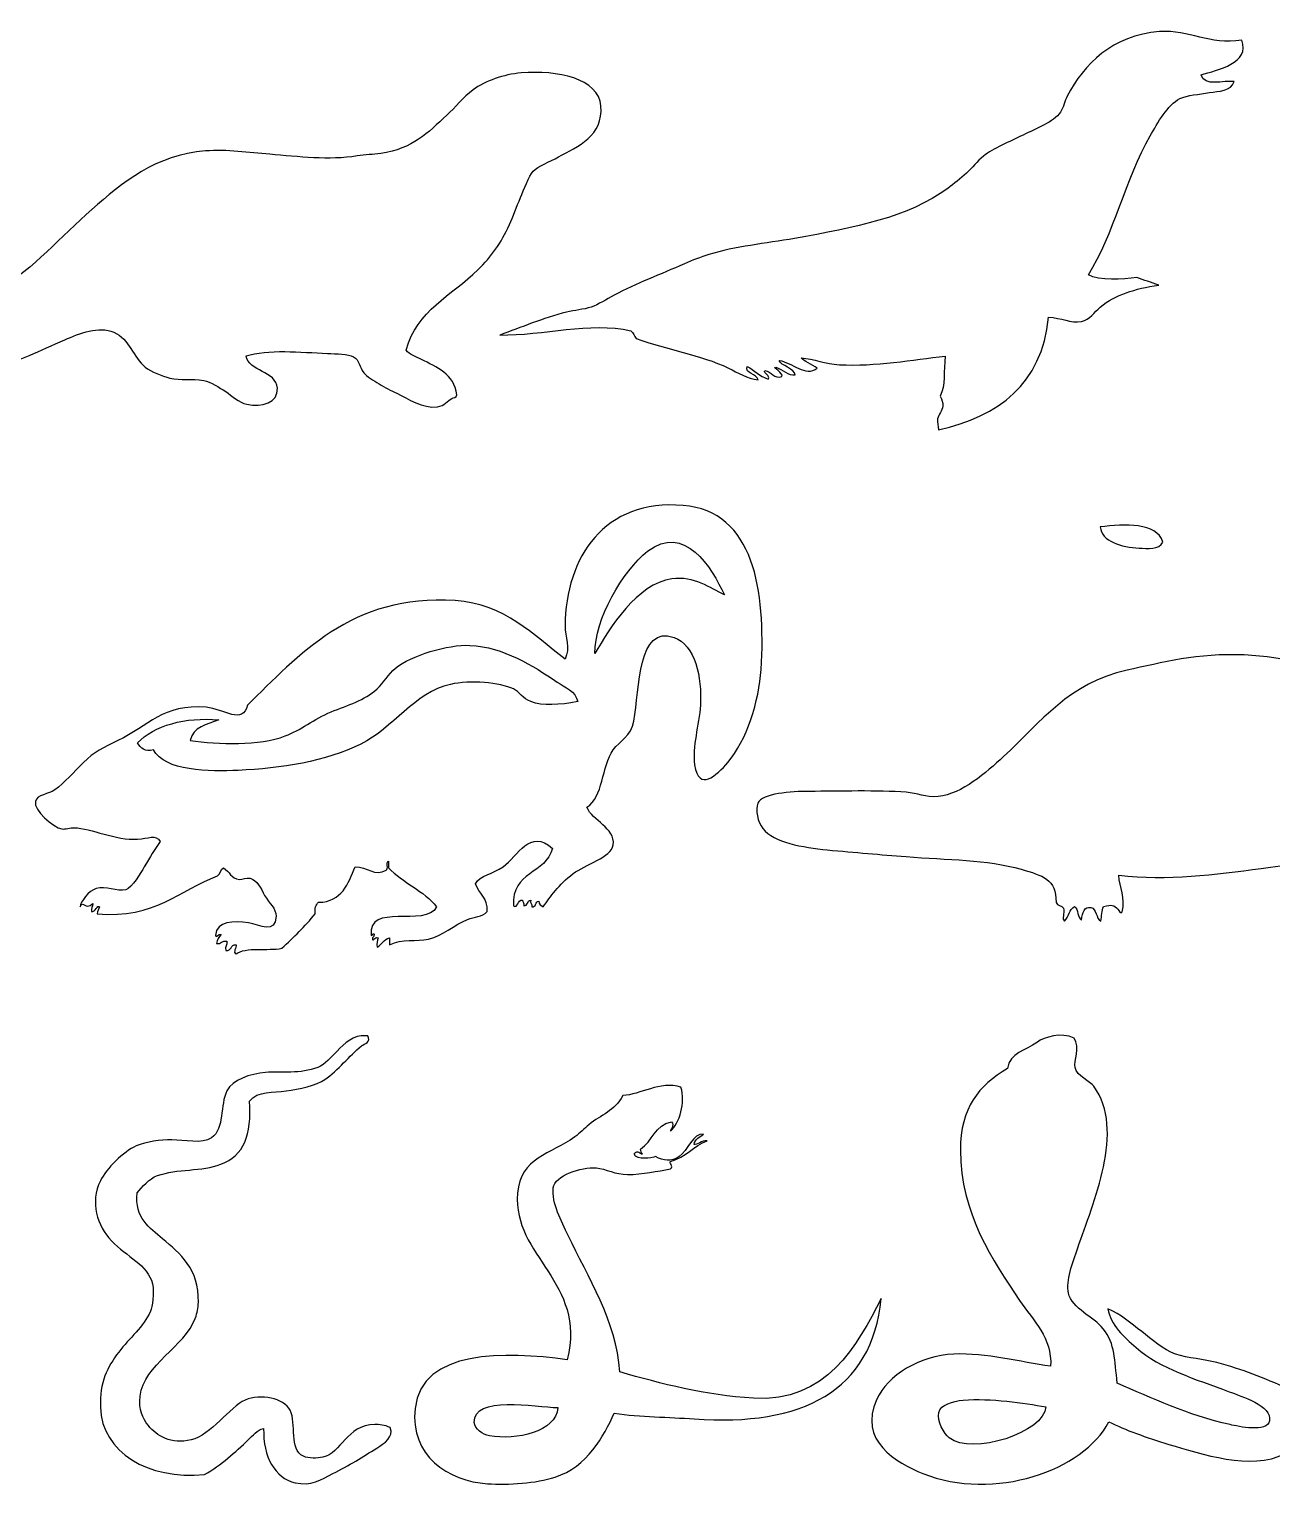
# Model space of a CAD drawing. Header units: centimetres. Extents: x -66 to 65, y -66 to 66.
# Drawn here: x 2.14 to 16.05, y -48.12 to -31.63 of the extents above; entities that cross this region are included whole.
import ezdxf

# ---------------------------------------------------------------- set-up
doc = ezdxf.new("R2010")
doc.units = ezdxf.units.CM
doc.header["$MEASUREMENT"] = 0
doc.layers.add('Layer 1', color=7, linetype='Continuous')

msp = doc.modelspace()

# ---------------------------------------------------------------- linework, layer by layer
at = {"layer": 'Layer 1'}
for points, knots in [([(10.56401, -35.51929), (10.47961, -35.55152), (10.44712, -35.46251), (10.37425, -35.45291), (10.37425, -35.45291), (10.352, -35.47871), (10.44426, -35.51104), (10.41224, -35.54776), (10.41224, -35.54776), (10.31445, -35.51903), (10.25889, -35.44806), (10.17501, -35.40541), (10.17501, -35.40541), (10.14903, -35.49296), (10.28399, -35.48066), (10.29836, -35.55723), (10.29836, -35.55723), (10.17639, -35.54061), (10.07603, -35.47666), (9.96625, -35.42441), (9.96625, -35.42441), (9.64983, -35.27378), (9.27693, -35.22044), (8.93207, -35.09233), (8.93207, -35.09233), (8.90754, -35.06942), (8.90551, -35.02396), (8.87516, -35.00692), (8.87516, -35.00692), (8.40931, -34.89937), (7.89967, -35.0628), (7.40453, -35.05433), (7.40453, -35.05433), (7.64845, -34.9685), (7.88425, -34.86613), (8.15407, -34.79816), (8.15407, -34.79816), (8.24392, -34.77554), (8.33817, -34.77051), (8.42924, -34.74122), (8.42924, -34.74122), (8.51293, -34.71429), (8.59958, -34.65295), (8.68541, -34.6084), (8.68541, -34.6084), (8.93518, -34.47881), (9.20733, -34.37379), (9.47292, -34.25735), (9.47292, -34.25735), (9.56656, -34.21626), (9.65345, -34.1829), (9.74803, -34.15297), (9.74803, -34.15297), (10.03576, -34.06198), (10.38528, -34.03012), (10.70632, -33.97271), (10.70632, -33.97271), (11.38641, -33.851), (11.97542, -33.7394), (12.42362, -33.4129), (12.42362, -33.4129), (12.4945, -33.36128), (12.56724, -33.30003), (12.63238, -33.24211), (12.63238, -33.24211), (12.69689, -33.18475), (12.75255, -33.10781), (12.82214, -33.05235), (12.82214, -33.05235), (12.93506, -32.96239), (13.11429, -32.89122), (13.26807, -32.81515), (13.26807, -32.81515), (13.41132, -32.74429), (13.60965, -32.66989), (13.6855, -32.55898), (13.6855, -32.55898), (13.72273, -32.50456), (13.73424, -32.43), (13.76141, -32.37872), (13.76141, -32.37872), (13.94956, -32.02397), (14.26608, -31.69612), (14.79561, -31.65762), (14.79561, -31.65762), (15.13428, -31.63296), (15.35086, -31.81076), (15.71594, -31.7525), (15.71594, -31.7525), (15.8177, -32.01161), (15.4445, -32.08487), (15.26049, -32.14152), (15.26049, -32.14152), (15.29325, -32.27934), (15.5178, -32.20015), (15.63054, -32.2174), (15.63054, -32.2174), (15.60133, -32.32538), (15.45494, -32.32376), (15.3554, -32.34072), (15.3554, -32.34072), (15.2375, -32.36085), (15.10529, -32.36593), (15.02332, -32.40713), (15.02332, -32.40713), (14.88388, -32.47719), (14.77546, -32.67801), (14.69121, -32.82462), (14.69121, -32.82462), (14.41795, -33.3001), (14.28193, -33.93658), (13.99858, -34.38063), (13.99858, -34.38063), (14.11992, -34.44514), (14.38249, -34.43963), (14.53936, -34.4091), (14.53936, -34.4091), (14.61797, -34.44122), (14.70615, -34.46371), (14.78606, -34.49451), (14.78606, -34.49451), (14.51478, -34.5387), (14.30822, -34.59735), (14.1314, -34.74115), (14.1314, -34.74115), (14.06253, -34.79716), (14.01588, -34.88588), (13.92267, -34.90247), (13.92267, -34.90247), (13.79768, -34.92475), (13.69529, -34.86048), (13.55265, -34.85506), (13.55265, -34.85506), (13.47597, -35.61015), (12.99536, -35.96131), (12.31922, -36.11691), (12.31922, -36.11691), (12.31946, -36.06211), (12.30229, -36.04026), (12.30972, -35.99359), (12.30972, -35.99359), (12.31829, -35.93985), (12.36407, -35.90625), (12.36668, -35.85127), (12.36668, -35.85127), (12.36859, -35.8105), (12.36268, -35.77981), (12.33821, -35.73742), (12.33821, -35.73742), (12.40301, -35.62037), (12.37263, -35.45768), (12.3951, -35.29149), (12.3951, -35.29149), (12.03386, -35.32967), (11.61095, -35.40862), (11.20913, -35.38634), (11.20913, -35.38634), (11.05654, -35.37793), (10.92354, -35.32242), (10.78217, -35.31046), (10.78217, -35.31046), (10.80844, -35.34441), (10.90457, -35.39039), (10.96243, -35.42434), (10.96243, -35.42434), (10.83109, -35.52935), (10.68308, -35.36155), (10.53545, -35.33893), (10.53545, -35.33893), (10.5486, -35.39616), (10.71235, -35.43302), (10.71571, -35.50025), (10.71571, -35.50025), (10.63509, -35.51105), (10.57241, -35.43953), (10.49751, -35.41482), (10.49751, -35.41482), (10.44833, -35.40928), (10.59097, -35.48627), (10.56401, -35.51929)], [0, 0, 0, 0, 0.02173913, 0.02173913, 0.02173913, 0.02173913, 0.04347826, 0.04347826, 0.04347826, 0.04347826, 0.06521739, 0.06521739, 0.06521739, 0.06521739, 0.08695652, 0.08695652, 0.08695652, 0.08695652, 0.10869565, 0.10869565, 0.10869565, 0.10869565, 0.13043478, 0.13043478, 0.13043478, 0.13043478, 0.15217391, 0.15217391, 0.15217391, 0.15217391, 0.17391304, 0.17391304, 0.17391304, 0.17391304, 0.19565217, 0.19565217, 0.19565217, 0.19565217, 0.2173913, 0.2173913, 0.2173913, 0.2173913, 0.23913043, 0.23913043, 0.23913043, 0.23913043, 0.26086957, 0.26086957, 0.26086957, 0.26086957, 0.2826087, 0.2826087, 0.2826087, 0.2826087, 0.30434783, 0.30434783, 0.30434783, 0.30434783, 0.32608696, 0.32608696, 0.32608696, 0.32608696, 0.34782609, 0.34782609, 0.34782609, 0.34782609, 0.36956522, 0.36956522, 0.36956522, 0.36956522, 0.39130435, 0.39130435, 0.39130435, 0.39130435, 0.41304348, 0.41304348, 0.41304348, 0.41304348, 0.43478261, 0.43478261, 0.43478261, 0.43478261, 0.45652174, 0.45652174, 0.45652174, 0.45652174, 0.47826087, 0.47826087, 0.47826087, 0.47826087, 0.5, 0.5, 0.5, 0.5, 0.52173913, 0.52173913, 0.52173913, 0.52173913, 0.54347826, 0.54347826, 0.54347826, 0.54347826, 0.56521739, 0.56521739, 0.56521739, 0.56521739, 0.58695652, 0.58695652, 0.58695652, 0.58695652, 0.60869565, 0.60869565, 0.60869565, 0.60869565, 0.63043478, 0.63043478, 0.63043478, 0.63043478, 0.65217391, 0.65217391, 0.65217391, 0.65217391, 0.67391304, 0.67391304, 0.67391304, 0.67391304, 0.69565217, 0.69565217, 0.69565217, 0.69565217, 0.7173913, 0.7173913, 0.7173913, 0.7173913, 0.73913043, 0.73913043, 0.73913043, 0.73913043, 0.76086957, 0.76086957, 0.76086957, 0.76086957, 0.7826087, 0.7826087, 0.7826087, 0.7826087, 0.80434783, 0.80434783, 0.80434783, 0.80434783, 0.82608696, 0.82608696, 0.82608696, 0.82608696, 0.84782609, 0.84782609, 0.84782609, 0.84782609, 0.86956522, 0.86956522, 0.86956522, 0.86956522, 0.89130435, 0.89130435, 0.89130435, 0.89130435, 0.91304348, 0.91304348, 0.91304348, 0.91304348, 0.93478261, 0.93478261, 0.93478261, 0.93478261, 0.95652174, 0.95652174, 0.95652174, 0.95652174, 1, 1, 1, 1]), ([(6.35666, -35.22264), (6.39354, -35.27804), (6.46916, -35.29659), (6.52742, -35.32702), (6.52742, -35.32702), (6.69453, -35.4142), (6.8963, -35.48717), (6.92594, -35.72548), (6.92594, -35.72548), (6.92168, -35.75787), (6.88541, -35.7544), (6.86903, -35.76345), (6.86903, -35.76345), (6.81921, -35.79102), (6.78553, -35.84775), (6.70769, -35.85833), (6.70769, -35.85833), (6.5433, -35.88071), (6.37487, -35.76816), (6.25229, -35.70656), (6.25229, -35.70656), (6.18916, -35.67478), (6.11727, -35.64335), (6.05306, -35.60218), (6.05306, -35.60218), (5.99139, -35.56262), (5.91349, -35.51868), (5.88227, -35.47883), (5.88227, -35.47883), (5.82909, -35.41094), (5.83446, -35.33458), (5.76842, -35.29857), (5.76842, -35.29857), (5.70553, -35.26425), (5.58035, -35.26544), (5.47428, -35.26058), (5.47428, -35.26058), (5.17448, -35.24695), (4.80359, -35.21015), (4.56343, -35.28905), (4.56343, -35.28905), (4.58984, -35.46608), (4.90321, -35.45352), (4.91453, -35.6496), (4.91453, -35.6496), (4.92413, -35.81647), (4.74054, -35.86317), (4.57295, -35.82986), (4.57295, -35.82986), (4.48148, -35.81168), (4.40827, -35.73413), (4.33575, -35.68757), (4.33575, -35.68757), (4.265, -35.64211), (4.17017, -35.57904), (4.08905, -35.56417), (4.08905, -35.56417), (3.95501, -35.53962), (3.83452, -35.56563), (3.70953, -35.53575), (3.70953, -35.53575), (3.62251, -35.51495), (3.4999, -35.46376), (3.43442, -35.41237), (3.43442, -35.41237), (3.29726, -35.30487), (3.26218, -35.09974), (3.08332, -35.02338), (3.08332, -35.02338), (2.91298, -34.95067), (2.70113, -35.03391), (2.53304, -35.10879), (2.53304, -35.10879), (2.39596, -35.16986), (2.25687, -35.23074), (2.14405, -35.27955), (2.14405, -35.27955), (1.85131, -35.40631), (1.56398, -35.47024), (1.28061, -35.53577), (1.28061, -35.53577), (0.77803, -35.652), (0.19069, -35.76662), (-0.4082, -35.81091), (-0.4082, -35.81091), (-0.49866, -35.8176), (-0.60082, -35.83316), (-0.67387, -35.82038), (-0.67387, -35.82038), (-0.75928, -35.8054), (-0.7937, -35.74423), (-0.8826, -35.716), (-0.8826, -35.716), (-0.65196, -35.60614), (-0.40648, -35.53891), (-0.171, -35.45983), (-0.171, -35.45983), (0.0726, -35.37802), (0.3134, -35.30097), (0.5501, -35.21316), (0.5501, -35.21316), (1.01037, -35.04229), (1.40896, -34.7776), (1.80248, -34.5395), (1.80248, -34.5395), (2.18105, -34.31045), (2.49045, -33.95414), (2.83666, -33.64764), (2.83666, -33.64764), (3.17355, -33.3494), (3.55821, -33.03301), (4.10806, -32.99295), (4.10806, -32.99295), (4.35325, -32.97512), (4.59526, -33.01226), (4.82916, -33.03094), (4.82916, -33.03094), (5.15335, -33.05679), (5.49207, -33.09984), (5.8064, -33.04991), (5.8064, -33.04991), (5.89739, -33.03544), (5.98687, -33.03403), (6.07207, -33.02144), (6.07207, -33.02144), (6.43344, -32.9681), (6.5969, -32.79207), (6.81214, -32.59448), (6.81214, -32.59448), (6.90903, -32.50555), (6.99491, -32.39051), (7.10628, -32.30984), (7.10628, -32.30984), (7.24643, -32.20829), (7.44518, -32.13656), (7.64706, -32.12005), (7.64706, -32.12005), (8.05116, -32.08706), (8.51301, -32.18003), (8.53894, -32.4901), (8.53894, -32.4901), (8.56675, -32.82297), (8.27848, -32.94521), (8.06452, -33.05938), (8.06452, -33.05938), (7.96088, -33.11468), (7.83068, -33.1654), (7.77988, -33.2207), (7.77988, -33.2207), (7.73278, -33.27192), (7.67188, -33.43298), (7.63759, -33.51484), (7.63759, -33.51484), (7.59375, -33.61932), (7.55388, -33.72981), (7.51424, -33.81845), (7.51424, -33.81845), (7.42142, -34.02583), (7.31051, -34.17707), (7.16316, -34.32132), (7.16316, -34.32132), (6.85952, -34.61844), (6.47844, -34.77624), (6.35666, -35.22264)], [0, 0, 0, 0, 0.02380952, 0.02380952, 0.02380952, 0.02380952, 0.04761905, 0.04761905, 0.04761905, 0.04761905, 0.07142857, 0.07142857, 0.07142857, 0.07142857, 0.0952381, 0.0952381, 0.0952381, 0.0952381, 0.11904762, 0.11904762, 0.11904762, 0.11904762, 0.14285714, 0.14285714, 0.14285714, 0.14285714, 0.16666667, 0.16666667, 0.16666667, 0.16666667, 0.19047619, 0.19047619, 0.19047619, 0.19047619, 0.21428571, 0.21428571, 0.21428571, 0.21428571, 0.23809524, 0.23809524, 0.23809524, 0.23809524, 0.26190476, 0.26190476, 0.26190476, 0.26190476, 0.28571429, 0.28571429, 0.28571429, 0.28571429, 0.30952381, 0.30952381, 0.30952381, 0.30952381, 0.33333333, 0.33333333, 0.33333333, 0.33333333, 0.35714286, 0.35714286, 0.35714286, 0.35714286, 0.38095238, 0.38095238, 0.38095238, 0.38095238, 0.4047619, 0.4047619, 0.4047619, 0.4047619, 0.42857143, 0.42857143, 0.42857143, 0.42857143, 0.45238095, 0.45238095, 0.45238095, 0.45238095, 0.47619048, 0.47619048, 0.47619048, 0.47619048, 0.5, 0.5, 0.5, 0.5, 0.52380952, 0.52380952, 0.52380952, 0.52380952, 0.54761905, 0.54761905, 0.54761905, 0.54761905, 0.57142857, 0.57142857, 0.57142857, 0.57142857, 0.5952381, 0.5952381, 0.5952381, 0.5952381, 0.61904762, 0.61904762, 0.61904762, 0.61904762, 0.64285714, 0.64285714, 0.64285714, 0.64285714, 0.66666667, 0.66666667, 0.66666667, 0.66666667, 0.69047619, 0.69047619, 0.69047619, 0.69047619, 0.71428571, 0.71428571, 0.71428571, 0.71428571, 0.73809524, 0.73809524, 0.73809524, 0.73809524, 0.76190476, 0.76190476, 0.76190476, 0.76190476, 0.78571429, 0.78571429, 0.78571429, 0.78571429, 0.80952381, 0.80952381, 0.80952381, 0.80952381, 0.83333333, 0.83333333, 0.83333333, 0.83333333, 0.85714286, 0.85714286, 0.85714286, 0.85714286, 0.88095238, 0.88095238, 0.88095238, 0.88095238, 0.9047619, 0.9047619, 0.9047619, 0.9047619, 0.92857143, 0.92857143, 0.92857143, 0.92857143, 0.95238095, 0.95238095, 0.95238095, 0.95238095, 1, 1, 1, 1]), ([(5.96661, -41.77843), (5.91724, -41.40124), (6.57351, -41.6976), (6.69863, -41.45736), (6.69863, -41.45736), (6.55549, -41.27514), (6.3184, -41.18693), (6.15922, -41.02069), (6.15922, -41.02069), (6.15922, -40.995), (6.15922, -40.96933), (6.15922, -40.94364), (6.15922, -40.94364), (6.12747, -40.95465), (6.16303, -41.03302), (6.13353, -41.04638), (6.13353, -41.04638), (6.00833, -41.12163), (5.91789, -41.00508), (5.78679, -41.00783), (5.78679, -41.00783), (5.7058, -41.19656), (5.64032, -41.40074), (5.37581, -41.40598), (5.37581, -41.40598), (5.3466, -41.43239), (5.33147, -41.47292), (5.33731, -41.53441), (5.33731, -41.53441), (5.22491, -41.67461), (5.09662, -41.79886), (4.96486, -41.9197), (4.96486, -41.9197), (4.80547, -41.95296), (4.56092, -41.90107), (4.45114, -41.98391), (4.45114, -41.98391), (4.41315, -41.96142), (4.45855, -41.91549), (4.45114, -41.88117), (4.45114, -41.88117), (4.38555, -41.87548), (4.40656, -41.95647), (4.33557, -41.94538), (4.33557, -41.94538), (4.32647, -41.89775), (4.3575, -41.89027), (4.3484, -41.84262), (4.3484, -41.84262), (4.28945, -41.83079), (4.28636, -41.87477), (4.23283, -41.86831), (4.23283, -41.86831), (4.23614, -41.82031), (4.2626, -41.79534), (4.28419, -41.76557), (4.28419, -41.76557), (4.25421, -41.75459), (4.22884, -41.81047), (4.21995, -41.77843), (4.21995, -41.77843), (4.23773, -41.61058), (4.42339, -41.61349), (4.5924, -41.63714), (4.5924, -41.63714), (4.71366, -41.6541), (4.89746, -41.76922), (4.90061, -41.56009), (4.90061, -41.56009), (4.90185, -41.47706), (4.81973, -41.41446), (4.77218, -41.3289), (4.77218, -41.3289), (4.72731, -41.24823), (4.69058, -41.15734), (4.6052, -41.13628), (4.6052, -41.13628), (4.56636, -41.1267), (4.52416, -41.15284), (4.4896, -41.14911), (4.4896, -41.14911), (4.39496, -41.13898), (4.38038, -41.06145), (4.30982, -41.02068), (4.30982, -41.02068), (4.27712, -41.03933), (4.27532, -41.08894), (4.24558, -41.11056), (4.24558, -41.11056), (3.81486, -41.27058), (3.54459, -41.59112), (2.89708, -41.5344), (2.89708, -41.5344), (2.90131, -41.50437), (2.91253, -41.48132), (2.92277, -41.45735), (2.92277, -41.45735), (2.89684, -41.42811), (2.88012, -41.51667), (2.83289, -41.50871), (2.83289, -41.50871), (2.82257, -41.46415), (2.85205, -41.45934), (2.84572, -41.4188), (2.84572, -41.4188), (2.75817, -41.50045), (2.74396, -41.37337), (2.70443, -41.45735), (2.70443, -41.45735), (2.70708, -41.39978), (2.8033, -41.2754), (2.88427, -41.25182), (2.88427, -41.25182), (2.99061, -41.22086), (3.11993, -41.29074), (3.21815, -41.26468), (3.21815, -41.26468), (3.2867, -41.24648), (3.3832, -41.07312), (3.42368, -41.0078), (3.42368, -41.0078), (3.49258, -40.89649), (3.53316, -40.81407), (3.60346, -40.72528), (3.60346, -40.72528), (3.5507, -40.63985), (3.46963, -40.69247), (3.3466, -40.69959), (3.3466, -40.69959), (3.10673, -40.71343), (2.82712, -40.5769), (2.64027, -40.57116), (2.64027, -40.57116), (2.59505, -40.56978), (2.5392, -40.59045), (2.49898, -40.58399), (2.49898, -40.58399), (2.40302, -40.56854), (2.18357, -40.37563), (2.2036, -40.27575), (2.2036, -40.27575), (2.21929, -40.19757), (2.3546, -40.1968), (2.42193, -40.14732), (2.42193, -40.14732), (2.53086, -40.06728), (2.63307, -39.94682), (2.743, -39.83913), (2.743, -39.83913), (2.86243, -39.72208), (2.96361, -39.67231), (3.12829, -39.5951), (3.12829, -39.5951), (3.46632, -39.43659), (3.63584, -39.17783), (4.1172, -39.22262), (4.1172, -39.22262), (4.31725, -39.24127), (4.5299, -39.42243), (4.57956, -39.19693), (4.57956, -39.19693), (5.14201, -38.6548), (5.74621, -37.94532), (6.90411, -38.02827), (6.90411, -38.02827), (7.47177, -38.06888), (7.77538, -38.40887), (8.13702, -38.68322), (8.13702, -38.68322), (8.19822, -38.55619), (8.13588, -38.43356), (8.13702, -38.31079), (8.13702, -38.31079), (8.14419, -37.54175), (8.57657, -36.88974), (9.45983, -36.96229), (9.45983, -36.96229), (10.25533, -37.02767), (10.38624, -37.91728), (10.33317, -38.79882), (10.33317, -38.79882), (10.31214, -39.14826), (10.16775, -39.6008), (9.96072, -39.83911), (9.96072, -39.83911), (9.83195, -39.98733), (9.63661, -40.17346), (9.58827, -39.8648), (9.58827, -39.8648), (9.55721, -39.66615), (9.63944, -39.42218), (9.65251, -39.19694), (9.65251, -39.19694), (9.6705, -38.88682), (9.59528, -38.524), (9.35713, -38.4392), (9.35713, -38.4392), (8.95134, -38.29476), (8.97134, -39.00909), (8.90763, -39.37678), (8.90763, -39.37678), (8.87847, -39.54492), (8.74576, -39.59972), (8.67646, -39.69785), (8.67646, -39.69785), (8.54433, -39.88507), (8.56679, -40.23001), (8.38108, -40.33999), (8.38108, -40.33999), (8.43947, -40.49527), (8.70083, -40.56944), (8.67646, -40.7638), (8.67646, -40.7638), (8.65921, -40.90141), (8.35854, -40.98544), (8.22699, -41.08487), (8.22699, -41.08487), (8.06088, -41.21044), (7.97407, -41.34072), (7.89306, -41.45735), (7.89306, -41.45735), (7.87105, -41.44081), (7.84258, -41.43079), (7.8417, -41.39311), (7.8417, -41.39311), (7.79942, -41.39793), (7.8158, -41.46137), (7.76465, -41.45735), (7.76465, -41.45735), (7.77396, -41.41806), (7.74248, -41.41957), (7.75179, -41.38028), (7.75179, -41.38028), (7.70951, -41.38512), (7.72589, -41.44857), (7.67474, -41.44449), (7.67474, -41.44449), (7.68538, -41.40822), (7.65664, -41.41121), (7.66193, -41.38028), (7.66193, -41.38028), (7.60171, -41.37311), (7.60994, -41.48273), (7.55917, -41.44449), (7.55917, -41.44449), (7.53335, -41.0591), (7.92403, -41.09013), (7.99581, -40.80235), (7.99581, -40.80235), (7.74893, -40.57259), (7.60507, -40.89046), (7.4436, -41.00783), (7.4436, -41.00783), (7.32975, -41.09059), (7.18092, -41.09718), (7.13536, -41.20047), (7.13536, -41.20047), (7.17047, -41.31093), (7.27493, -41.352), (7.26379, -41.50871), (7.26379, -41.50871), (7.2032, -41.57208), (7.12398, -41.56851), (7.04546, -41.59856), (7.04546, -41.59856), (6.89441, -41.65648), (6.76363, -41.78102), (6.60882, -41.81689), (6.60882, -41.81689), (6.46785, -41.84959), (6.31302, -41.80774), (6.17215, -41.88113), (6.17215, -41.88113), (6.17215, -41.85544), (6.17215, -41.82977), (6.17215, -41.80408), (6.17215, -41.80408), (6.10307, -41.81633), (6.08849, -41.88308), (6.03086, -41.90682), (6.03086, -41.90682), (6.02525, -41.86266), (6.03594, -41.83483), (6.04372, -41.80408), (6.04372, -41.80408), (6.00181, -41.78201), (5.98189, -41.86557), (5.97948, -41.80408), (5.97948, -41.80408), (6.01354, -41.77391), (6.00042, -41.72991), (5.96661, -41.77843)], [0, 0, 0, 0, 0.01351351, 0.01351351, 0.01351351, 0.01351351, 0.02702703, 0.02702703, 0.02702703, 0.02702703, 0.04054054, 0.04054054, 0.04054054, 0.04054054, 0.05405405, 0.05405405, 0.05405405, 0.05405405, 0.06756757, 0.06756757, 0.06756757, 0.06756757, 0.08108108, 0.08108108, 0.08108108, 0.08108108, 0.09459459, 0.09459459, 0.09459459, 0.09459459, 0.10810811, 0.10810811, 0.10810811, 0.10810811, 0.12162162, 0.12162162, 0.12162162, 0.12162162, 0.13513514, 0.13513514, 0.13513514, 0.13513514, 0.14864865, 0.14864865, 0.14864865, 0.14864865, 0.16216216, 0.16216216, 0.16216216, 0.16216216, 0.17567568, 0.17567568, 0.17567568, 0.17567568, 0.18918919, 0.18918919, 0.18918919, 0.18918919, 0.2027027, 0.2027027, 0.2027027, 0.2027027, 0.21621622, 0.21621622, 0.21621622, 0.21621622, 0.22972973, 0.22972973, 0.22972973, 0.22972973, 0.24324324, 0.24324324, 0.24324324, 0.24324324, 0.25675676, 0.25675676, 0.25675676, 0.25675676, 0.27027027, 0.27027027, 0.27027027, 0.27027027, 0.28378378, 0.28378378, 0.28378378, 0.28378378, 0.2972973, 0.2972973, 0.2972973, 0.2972973, 0.31081081, 0.31081081, 0.31081081, 0.31081081, 0.32432432, 0.32432432, 0.32432432, 0.32432432, 0.33783784, 0.33783784, 0.33783784, 0.33783784, 0.35135135, 0.35135135, 0.35135135, 0.35135135, 0.36486486, 0.36486486, 0.36486486, 0.36486486, 0.37837838, 0.37837838, 0.37837838, 0.37837838, 0.39189189, 0.39189189, 0.39189189, 0.39189189, 0.40540541, 0.40540541, 0.40540541, 0.40540541, 0.41891892, 0.41891892, 0.41891892, 0.41891892, 0.43243243, 0.43243243, 0.43243243, 0.43243243, 0.44594595, 0.44594595, 0.44594595, 0.44594595, 0.45945946, 0.45945946, 0.45945946, 0.45945946, 0.47297297, 0.47297297, 0.47297297, 0.47297297, 0.48648649, 0.48648649, 0.48648649, 0.48648649, 0.5, 0.5, 0.5, 0.5, 0.51351351, 0.51351351, 0.51351351, 0.51351351, 0.52702703, 0.52702703, 0.52702703, 0.52702703, 0.54054054, 0.54054054, 0.54054054, 0.54054054, 0.55405405, 0.55405405, 0.55405405, 0.55405405, 0.56756757, 0.56756757, 0.56756757, 0.56756757, 0.58108108, 0.58108108, 0.58108108, 0.58108108, 0.59459459, 0.59459459, 0.59459459, 0.59459459, 0.60810811, 0.60810811, 0.60810811, 0.60810811, 0.62162162, 0.62162162, 0.62162162, 0.62162162, 0.63513514, 0.63513514, 0.63513514, 0.63513514, 0.64864865, 0.64864865, 0.64864865, 0.64864865, 0.66216216, 0.66216216, 0.66216216, 0.66216216, 0.67567568, 0.67567568, 0.67567568, 0.67567568, 0.68918919, 0.68918919, 0.68918919, 0.68918919, 0.7027027, 0.7027027, 0.7027027, 0.7027027, 0.71621622, 0.71621622, 0.71621622, 0.71621622, 0.72972973, 0.72972973, 0.72972973, 0.72972973, 0.74324324, 0.74324324, 0.74324324, 0.74324324, 0.75675676, 0.75675676, 0.75675676, 0.75675676, 0.77027027, 0.77027027, 0.77027027, 0.77027027, 0.78378378, 0.78378378, 0.78378378, 0.78378378, 0.7972973, 0.7972973, 0.7972973, 0.7972973, 0.81081081, 0.81081081, 0.81081081, 0.81081081, 0.82432432, 0.82432432, 0.82432432, 0.82432432, 0.83783784, 0.83783784, 0.83783784, 0.83783784, 0.85135135, 0.85135135, 0.85135135, 0.85135135, 0.86486486, 0.86486486, 0.86486486, 0.86486486, 0.87837838, 0.87837838, 0.87837838, 0.87837838, 0.89189189, 0.89189189, 0.89189189, 0.89189189, 0.90540541, 0.90540541, 0.90540541, 0.90540541, 0.91891892, 0.91891892, 0.91891892, 0.91891892, 0.93243243, 0.93243243, 0.93243243, 0.93243243, 0.94594595, 0.94594595, 0.94594595, 0.94594595, 0.95945946, 0.95945946, 0.95945946, 0.95945946, 0.97297297, 0.97297297, 0.97297297, 0.97297297, 1, 1, 1, 1]), ([(9.06173, -37.47607), (8.78267, -37.69398), (8.46663, -38.23746), (8.47097, -38.6191), (8.47097, -38.6191), (8.63562, -38.3369), (8.94759, -37.83683), (9.33142, -37.78431), (9.33142, -37.78431), (9.5824, -37.74994), (9.76523, -37.88729), (9.92218, -37.96409), (9.92218, -37.96409), (9.77941, -37.65948), (9.47289, -37.155), (9.06173, -37.47607)], [0, 0, 0, 0, 0.2, 0.2, 0.2, 0.2, 0.4, 0.4, 0.4, 0.4, 0.6, 0.6, 0.6, 0.6, 1, 1, 1, 1]), ([(8.04716, -38.94017), (7.77755, -38.7566), (7.44904, -38.54737), (7.07109, -38.52919), (7.07109, -38.52919), (6.82471, -38.51734), (6.41357, -38.64108), (6.2363, -38.78607), (6.2363, -38.78607), (6.15655, -38.85126), (6.10549, -38.94916), (6.0308, -39.01721), (6.0308, -39.01721), (5.892, -39.14376), (5.70452, -39.19824), (5.51708, -39.27407), (5.51708, -39.27407), (5.32364, -39.35239), (5.17061, -39.48169), (5.00336, -39.54376), (5.00336, -39.54376), (4.71121, -39.65221), (4.25266, -39.64131), (3.93743, -39.59514), (3.93743, -39.59514), (3.96791, -39.44155), (4.12722, -39.41676), (4.2585, -39.36395), (4.2585, -39.36395), (3.88292, -39.32791), (3.53375, -39.42592), (3.34664, -39.62083), (3.34664, -39.62083), (3.3876, -39.67608), (3.43086, -39.73076), (3.52645, -39.69788), (3.52645, -39.69788), (3.65361, -39.93849), (4.15243, -39.9437), (4.47683, -39.92902), (4.47683, -39.92902), (4.95504, -39.90738), (5.45423, -39.82872), (5.85102, -39.63364), (5.85102, -39.63364), (6.20935, -39.45748), (6.44903, -39.05661), (6.85276, -38.96583), (6.85276, -38.96583), (7.07686, -38.91545), (7.40667, -38.94297), (7.55909, -39.01719), (7.55909, -39.01719), (7.62119, -39.04743), (7.66638, -39.12556), (7.75171, -39.15848), (7.75171, -39.15848), (7.88792, -39.21092), (8.07355, -39.19647), (8.27828, -39.15848), (8.27828, -39.15848), (8.2593, -39.04336), (8.13264, -38.99835), (8.04716, -38.94017)], [0, 0, 0, 0, 0.05882353, 0.05882353, 0.05882353, 0.05882353, 0.11764706, 0.11764706, 0.11764706, 0.11764706, 0.17647059, 0.17647059, 0.17647059, 0.17647059, 0.23529412, 0.23529412, 0.23529412, 0.23529412, 0.29411765, 0.29411765, 0.29411765, 0.29411765, 0.35294118, 0.35294118, 0.35294118, 0.35294118, 0.41176471, 0.41176471, 0.41176471, 0.41176471, 0.47058824, 0.47058824, 0.47058824, 0.47058824, 0.52941176, 0.52941176, 0.52941176, 0.52941176, 0.58823529, 0.58823529, 0.58823529, 0.58823529, 0.64705882, 0.64705882, 0.64705882, 0.64705882, 0.70588235, 0.70588235, 0.70588235, 0.70588235, 0.76470588, 0.76470588, 0.76470588, 0.76470588, 0.82352941, 0.82352941, 0.82352941, 0.82352941, 0.88235294, 0.88235294, 0.88235294, 0.88235294, 1, 1, 1, 1]), ([(18.09527, -41.05546), (18.06558, -41.08263), (18.07405, -41.14806), (18.05733, -41.18828), (18.05733, -41.18828), (18.03794, -41.14761), (18.02079, -41.10462), (18.00042, -41.06493), (18.00042, -41.06493), (17.91951, -41.08208), (17.85866, -41.11925), (17.8486, -41.2073), (17.8486, -41.2073), (17.80759, -41.15975), (17.81293, -41.0658), (17.76322, -41.02701), (17.76322, -41.02701), (17.68885, -41.0255), (17.6653, -41.12499), (17.6209, -41.12189), (17.6209, -41.12189), (17.60354, -41.07911), (17.59217, -41.03042), (17.56396, -40.99854), (17.56396, -40.99854), (17.26921, -41.03487), (17.04445, -40.88191), (16.79545, -40.87519), (16.79545, -40.87519), (16.66591, -40.87172), (16.51949, -40.9267), (16.36849, -40.96057), (16.36849, -40.96057), (16.22464, -40.99288), (16.07411, -41.00827), (15.93203, -41.02703), (15.93203, -41.02703), (15.41805, -41.09487), (14.88949, -41.16567), (14.33807, -41.10294), (14.33807, -41.10294), (14.3449, -41.23891), (14.4175, -41.35813), (14.37601, -41.51093), (14.37601, -41.51093), (14.36352, -41.54784), (14.33987, -41.49392), (14.3286, -41.48246), (14.3286, -41.48246), (14.28402, -41.43703), (14.26211, -41.42774), (14.16728, -41.45399), (14.16728, -41.45399), (14.14482, -41.49476), (14.14929, -41.56247), (14.13881, -41.61528), (14.13881, -41.61528), (14.07928, -41.58784), (14.09518, -41.47497), (14.02496, -41.46351), (14.02496, -41.46351), (13.95455, -41.45189), (13.93188, -41.51611), (13.92061, -41.60578), (13.92061, -41.60578), (13.876, -41.57451), (13.88796, -41.48661), (13.8447, -41.45401), (13.8447, -41.45401), (13.78255, -41.48356), (13.7772, -41.56992), (13.73085, -41.6153), (13.73085, -41.6153), (13.70008, -41.59638), (13.73244, -41.52915), (13.72138, -41.47298), (13.72138, -41.47298), (13.70328, -41.44044), (13.6478, -41.44538), (13.63597, -41.40657), (13.63597, -41.40657), (13.64303, -41.14691), (13.48219, -41.10426), (13.24698, -41.03652), (13.24698, -41.03652), (12.85884, -40.92479), (12.4223, -40.93188), (11.95661, -40.8942), (11.95661, -40.8942), (11.67012, -40.87105), (11.39051, -40.84919), (11.07422, -40.81834), (11.07422, -40.81834), (10.80038, -40.79156), (10.47208, -40.73534), (10.35312, -40.58114), (10.35312, -40.58114), (10.29568, -40.50671), (10.26406, -40.36894), (10.29621, -40.29645), (10.29621, -40.29645), (10.34516, -40.18607), (10.66933, -40.16363), (10.87496, -40.16363), (10.87496, -40.16363), (11.20159, -40.16363), (11.6417, -40.14921), (11.9566, -40.17308), (11.9566, -40.17308), (12.08529, -40.18284), (12.16999, -40.23613), (12.31712, -40.22057), (12.31712, -40.22057), (12.58348, -40.19237), (12.85192, -39.95527), (13.04769, -39.77461), (13.04769, -39.77461), (13.47124, -39.38379), (13.78175, -38.94832), (14.43292, -38.80687), (14.43292, -38.80687), (14.81874, -38.723), (15.22524, -38.61338), (15.74224, -38.63608), (15.74224, -38.63608), (16.45447, -38.66735), (16.97925, -38.9431), (17.52598, -39.15792), (17.52598, -39.15792), (17.61557, -39.19316), (17.71074, -39.22602), (17.80112, -39.2623), (17.80112, -39.2623), (17.93471, -39.31593), (18.04604, -39.39263), (18.22808, -39.39512), (18.22808, -39.39512), (18.423, -39.39782), (18.5823, -39.33858), (18.75939, -39.33823), (18.75939, -39.33823), (19.09779, -39.33752), (19.1932, -39.51368), (19.37613, -39.67975), (19.37613, -39.67975), (19.44312, -39.74063), (19.50821, -39.81974), (19.58486, -39.86004), (19.58486, -39.86004), (19.84616, -39.99744), (20.18536, -40.02503), (20.40084, -40.22059), (20.40084, -40.22059), (20.39912, -40.42842), (20.26217, -40.57468), (20.1257, -40.62852), (20.1257, -40.62852), (19.92112, -40.7093), (19.6943, -40.57457), (19.53745, -40.4957), (19.53745, -40.4957), (19.41675, -40.43503), (19.30136, -40.34878), (19.20537, -40.34388), (19.20537, -40.34388), (19.15444, -40.34129), (19.10779, -40.37375), (19.05358, -40.38187), (19.05358, -40.38187), (19.01876, -40.38703), (18.98579, -40.37552), (18.9587, -40.38187), (18.9587, -40.38187), (18.88893, -40.39814), (18.80881, -40.44606), (18.74047, -40.47675), (18.74047, -40.47675), (18.53793, -40.56766), (18.31383, -40.65394), (18.05734, -40.70442), (18.05734, -40.70442), (18.10258, -40.78575), (18.2416, -40.85542), (18.35145, -40.90368), (18.35145, -40.90368), (18.32901, -40.94451), (18.28179, -40.96051), (18.2376, -40.97959), (18.2376, -40.97959), (18.24874, -41.03804), (18.29914, -41.05717), (18.31351, -41.11241), (18.31351, -41.11241), (18.25663, -41.11123), (18.20038, -41.01305), (18.09527, -41.05546)], [0, 0, 0, 0, 0.02, 0.02, 0.02, 0.02, 0.04, 0.04, 0.04, 0.04, 0.06, 0.06, 0.06, 0.06, 0.08, 0.08, 0.08, 0.08, 0.1, 0.1, 0.1, 0.1, 0.12, 0.12, 0.12, 0.12, 0.14, 0.14, 0.14, 0.14, 0.16, 0.16, 0.16, 0.16, 0.18, 0.18, 0.18, 0.18, 0.2, 0.2, 0.2, 0.2, 0.22, 0.22, 0.22, 0.22, 0.24, 0.24, 0.24, 0.24, 0.26, 0.26, 0.26, 0.26, 0.28, 0.28, 0.28, 0.28, 0.3, 0.3, 0.3, 0.3, 0.32, 0.32, 0.32, 0.32, 0.34, 0.34, 0.34, 0.34, 0.36, 0.36, 0.36, 0.36, 0.38, 0.38, 0.38, 0.38, 0.4, 0.4, 0.4, 0.4, 0.42, 0.42, 0.42, 0.42, 0.44, 0.44, 0.44, 0.44, 0.46, 0.46, 0.46, 0.46, 0.48, 0.48, 0.48, 0.48, 0.5, 0.5, 0.5, 0.5, 0.52, 0.52, 0.52, 0.52, 0.54, 0.54, 0.54, 0.54, 0.56, 0.56, 0.56, 0.56, 0.58, 0.58, 0.58, 0.58, 0.6, 0.6, 0.6, 0.6, 0.62, 0.62, 0.62, 0.62, 0.64, 0.64, 0.64, 0.64, 0.66, 0.66, 0.66, 0.66, 0.68, 0.68, 0.68, 0.68, 0.7, 0.7, 0.7, 0.7, 0.72, 0.72, 0.72, 0.72, 0.74, 0.74, 0.74, 0.74, 0.76, 0.76, 0.76, 0.76, 0.78, 0.78, 0.78, 0.78, 0.8, 0.8, 0.8, 0.8, 0.82, 0.82, 0.82, 0.82, 0.84, 0.84, 0.84, 0.84, 0.86, 0.86, 0.86, 0.86, 0.88, 0.88, 0.88, 0.88, 0.9, 0.9, 0.9, 0.9, 0.92, 0.92, 0.92, 0.92, 0.94, 0.94, 0.94, 0.94, 0.96, 0.96, 0.96, 0.96, 1, 1, 1, 1]), ([(13.83812, -42.92852), (13.91239, -43.03181), (13.83238, -43.18559), (13.84865, -43.25475), (13.84865, -43.25475), (13.8717, -43.3528), (14.01862, -43.40998), (14.05913, -43.4652), (14.05913, -43.4652), (14.41941, -43.95637), (14.04807, -44.77526), (13.88022, -45.27521), (13.88022, -45.27521), (13.82328, -45.44481), (13.74407, -45.64399), (13.77497, -45.78033), (13.77497, -45.78033), (13.81561, -45.95948), (14.05834, -46.04446), (14.16433, -46.18019), (14.16433, -46.18019), (14.3031, -46.35791), (14.28919, -46.52365), (14.32221, -46.79053), (14.32221, -46.79053), (14.70818, -46.95391), (15.10744, -47.14719), (15.58499, -47.25355), (15.58499, -47.25355), (15.68008, -47.27474), (16.00047, -47.34668), (16.02698, -47.21145), (16.02698, -47.21145), (16.06087, -47.03862), (15.70974, -46.93726), (15.57444, -46.88525), (15.57444, -46.88525), (15.18857, -46.73685), (14.81281, -46.63636), (14.53264, -46.39066), (14.53264, -46.39066), (14.39884, -46.27326), (14.24795, -46.13954), (14.21694, -45.95918), (14.21694, -45.95918), (14.36556, -46.01744), (14.47216, -46.11896), (14.59577, -46.21175), (14.59577, -46.21175), (14.70988, -46.29737), (14.83583, -46.41937), (14.9746, -46.46432), (14.9746, -46.46432), (15.11671, -46.51033), (15.29382, -46.52044), (15.43762, -46.55901), (15.43762, -46.55901), (15.72599, -46.6364), (15.95996, -46.72893), (16.23738, -46.85368), (16.23738, -46.85368), (16.3692, -46.91292), (16.52445, -46.97118), (16.54258, -47.09569), (16.54258, -47.09569), (16.57187, -47.29704), (16.32626, -47.51111), (16.19531, -47.57977), (16.19531, -47.57977), (15.82553, -47.77358), (15.25511, -47.5799), (14.90094, -47.47452), (14.90094, -47.47452), (14.64922, -47.39964), (14.40776, -47.31209), (14.22747, -47.22198), (14.22747, -47.22198), (13.94646, -47.77268), (12.94006, -48.11516), (12.14388, -47.80076), (12.14388, -47.80076), (11.8471, -47.68355), (11.41482, -47.43241), (11.62821, -46.96941), (11.62821, -46.96941), (11.7509, -46.70327), (12.10446, -46.4798), (12.49115, -46.46429), (12.49115, -46.46429), (12.85567, -46.44963), (13.23436, -46.55086), (13.57502, -46.60108), (13.57502, -46.60108), (13.59595, -46.27884), (13.37968, -46.09133), (13.22775, -45.86445), (13.22775, -45.86445), (12.92896, -45.41818), (12.56478, -44.88716), (12.56478, -44.18072), (12.56478, -44.18072), (12.56478, -43.70426), (12.77076, -43.45865), (13.09096, -43.26518), (13.09096, -43.26518), (13.12462, -43.08791), (13.28649, -43.0715), (13.4277, -42.97051), (13.4277, -42.97051), (13.49895, -42.91969), (13.69699, -42.851), (13.83812, -42.92852)], [0, 0, 0, 0, 0.03448276, 0.03448276, 0.03448276, 0.03448276, 0.06896552, 0.06896552, 0.06896552, 0.06896552, 0.10344828, 0.10344828, 0.10344828, 0.10344828, 0.13793103, 0.13793103, 0.13793103, 0.13793103, 0.17241379, 0.17241379, 0.17241379, 0.17241379, 0.20689655, 0.20689655, 0.20689655, 0.20689655, 0.24137931, 0.24137931, 0.24137931, 0.24137931, 0.27586207, 0.27586207, 0.27586207, 0.27586207, 0.31034483, 0.31034483, 0.31034483, 0.31034483, 0.34482759, 0.34482759, 0.34482759, 0.34482759, 0.37931034, 0.37931034, 0.37931034, 0.37931034, 0.4137931, 0.4137931, 0.4137931, 0.4137931, 0.44827586, 0.44827586, 0.44827586, 0.44827586, 0.48275862, 0.48275862, 0.48275862, 0.48275862, 0.51724138, 0.51724138, 0.51724138, 0.51724138, 0.55172414, 0.55172414, 0.55172414, 0.55172414, 0.5862069, 0.5862069, 0.5862069, 0.5862069, 0.62068966, 0.62068966, 0.62068966, 0.62068966, 0.65517241, 0.65517241, 0.65517241, 0.65517241, 0.68965517, 0.68965517, 0.68965517, 0.68965517, 0.72413793, 0.72413793, 0.72413793, 0.72413793, 0.75862069, 0.75862069, 0.75862069, 0.75862069, 0.79310345, 0.79310345, 0.79310345, 0.79310345, 0.82758621, 0.82758621, 0.82758621, 0.82758621, 0.86206897, 0.86206897, 0.86206897, 0.86206897, 0.89655172, 0.89655172, 0.89655172, 0.89655172, 0.93103448, 0.93103448, 0.93103448, 0.93103448, 1, 1, 1, 1]), ([(5.90313, -42.89982), (5.91072, -42.89982), (5.91832, -42.89982), (5.92594, -42.89982), (5.92594, -42.89982), (5.96851, -42.97181), (5.89022, -42.98798), (5.85741, -43.01407), (5.85741, -43.01407), (5.71938, -43.12363), (5.59709, -43.28643), (5.44604, -43.39113), (5.44604, -43.39113), (5.35566, -43.45381), (5.15709, -43.4972), (5.01181, -43.51683), (5.01181, -43.51683), (4.8702, -43.53601), (4.69767, -43.515), (4.60049, -43.63108), (4.60049, -43.63108), (4.63007, -44.0142), (4.54022, -44.23782), (4.28053, -44.3395), (4.28053, -44.3395), (4.07262, -44.42099), (3.78806, -44.38559), (3.57206, -44.4652), (3.57206, -44.4652), (3.47292, -44.50182), (3.40347, -44.59143), (3.34354, -44.65951), (3.34354, -44.65951), (3.31597, -44.94116), (3.48305, -45.05019), (3.62921, -45.17365), (3.62921, -45.17365), (3.82119, -45.33581), (4.04183, -45.51197), (4.02921, -45.8821), (4.02921, -45.8821), (4.02678, -45.95274), (4.01971, -45.99767), (3.99487, -46.06493), (3.99487, -46.06493), (3.87829, -46.38066), (3.4212, -46.57941), (3.37789, -46.93335), (3.37789, -46.93335), (3.35916, -47.08604), (3.40303, -47.1814), (3.46928, -47.26469), (3.46928, -47.26469), (3.5631, -47.38277), (3.72347, -47.47699), (3.94915, -47.42466), (3.94915, -47.42466), (4.17439, -47.37246), (4.37857, -47.05424), (4.55481, -46.97902), (4.55481, -46.97902), (4.72515, -46.90634), (4.9864, -46.95489), (5.0576, -47.09327), (5.0576, -47.09327), (5.1334, -47.2407), (5.04006, -47.53383), (5.20614, -47.60749), (5.20614, -47.60749), (5.26763, -47.63472), (5.3596, -47.63294), (5.42323, -47.61889), (5.42323, -47.61889), (5.63201, -47.57304), (5.68488, -47.25837), (6.00592, -47.25332), (6.00592, -47.25332), (6.04987, -47.25263), (6.11988, -47.2552), (6.17734, -47.28756), (6.17734, -47.28756), (6.22219, -47.39252), (6.11249, -47.46353), (6.02883, -47.51613), (6.02883, -47.51613), (5.87193, -47.61461), (5.71662, -47.71174), (5.53745, -47.8018), (5.53745, -47.8018), (5.40349, -47.86908), (5.29131, -47.94499), (5.1147, -47.90459), (5.1147, -47.90459), (4.88457, -47.85199), (4.75513, -47.6141), (4.76045, -47.29901), (4.76045, -47.29901), (4.68565, -47.31184), (4.63861, -47.37897), (4.58908, -47.42469), (4.58908, -47.42469), (4.44179, -47.56066), (4.28865, -47.7047), (4.09772, -47.8132), (4.09772, -47.8132), (3.46645, -47.87218), (2.94874, -47.56653), (2.93223, -47.05903), (2.93223, -47.05903), (2.92308, -46.77638), (3.00967, -46.61374), (3.13792, -46.44202), (3.13792, -46.44202), (3.25518, -46.28496), (3.42071, -46.15693), (3.49209, -45.98501), (3.49209, -45.98501), (3.51281, -45.93514), (3.54043, -45.78049), (3.51495, -45.67645), (3.51495, -45.67645), (3.46251, -45.46208), (3.22544, -45.37398), (3.05794, -45.19655), (3.05794, -45.19655), (2.89416, -45.02312), (2.8146, -44.76684), (2.93224, -44.52242), (2.93224, -44.52242), (2.99542, -44.39111), (3.19262, -44.19442), (3.33216, -44.13391), (3.33216, -44.13391), (3.45016, -44.08271), (3.60362, -44.06644), (3.73208, -44.06533), (3.73208, -44.06533), (3.8708, -44.06411), (4.06934, -44.11753), (4.17772, -44.04252), (4.17772, -44.04252), (4.32451, -43.94089), (4.27043, -43.66996), (4.34914, -43.51687), (4.34914, -43.51687), (4.41367, -43.39143), (4.60618, -43.32703), (4.78332, -43.31118), (4.78332, -43.31118), (4.9549, -43.29594), (5.17432, -43.33195), (5.36606, -43.25408), (5.36606, -43.25408), (5.45157, -43.21937), (5.51465, -43.13973), (5.58318, -43.07128), (5.58318, -43.07128), (5.66665, -42.98776), (5.76933, -42.88556), (5.90313, -42.89982)], [0, 0, 0, 0, 0.02439024, 0.02439024, 0.02439024, 0.02439024, 0.04878049, 0.04878049, 0.04878049, 0.04878049, 0.07317073, 0.07317073, 0.07317073, 0.07317073, 0.09756098, 0.09756098, 0.09756098, 0.09756098, 0.12195122, 0.12195122, 0.12195122, 0.12195122, 0.14634146, 0.14634146, 0.14634146, 0.14634146, 0.17073171, 0.17073171, 0.17073171, 0.17073171, 0.19512195, 0.19512195, 0.19512195, 0.19512195, 0.2195122, 0.2195122, 0.2195122, 0.2195122, 0.24390244, 0.24390244, 0.24390244, 0.24390244, 0.26829268, 0.26829268, 0.26829268, 0.26829268, 0.29268293, 0.29268293, 0.29268293, 0.29268293, 0.31707317, 0.31707317, 0.31707317, 0.31707317, 0.34146341, 0.34146341, 0.34146341, 0.34146341, 0.36585366, 0.36585366, 0.36585366, 0.36585366, 0.3902439, 0.3902439, 0.3902439, 0.3902439, 0.41463415, 0.41463415, 0.41463415, 0.41463415, 0.43902439, 0.43902439, 0.43902439, 0.43902439, 0.46341463, 0.46341463, 0.46341463, 0.46341463, 0.48780488, 0.48780488, 0.48780488, 0.48780488, 0.51219512, 0.51219512, 0.51219512, 0.51219512, 0.53658537, 0.53658537, 0.53658537, 0.53658537, 0.56097561, 0.56097561, 0.56097561, 0.56097561, 0.58536585, 0.58536585, 0.58536585, 0.58536585, 0.6097561, 0.6097561, 0.6097561, 0.6097561, 0.63414634, 0.63414634, 0.63414634, 0.63414634, 0.65853659, 0.65853659, 0.65853659, 0.65853659, 0.68292683, 0.68292683, 0.68292683, 0.68292683, 0.70731707, 0.70731707, 0.70731707, 0.70731707, 0.73170732, 0.73170732, 0.73170732, 0.73170732, 0.75609756, 0.75609756, 0.75609756, 0.75609756, 0.7804878, 0.7804878, 0.7804878, 0.7804878, 0.80487805, 0.80487805, 0.80487805, 0.80487805, 0.82926829, 0.82926829, 0.82926829, 0.82926829, 0.85365854, 0.85365854, 0.85365854, 0.85365854, 0.87804878, 0.87804878, 0.87804878, 0.87804878, 0.90243902, 0.90243902, 0.90243902, 0.90243902, 0.92682927, 0.92682927, 0.92682927, 0.92682927, 0.95121951, 0.95121951, 0.95121951, 0.95121951, 1, 1, 1, 1]), ([(9.58277, -44.11682), (9.61418, -44.12685), (9.66876, -44.0698), (9.73009, -44.07472), (9.73009, -44.07472), (9.57626, -44.13486), (9.48649, -44.25911), (9.31967, -44.30623), (9.31967, -44.30623), (9.29141, -44.32155), (9.35909, -44.36118), (9.31967, -44.39042), (9.31967, -44.39042), (9.17052, -44.41508), (9.00931, -44.45318), (8.83559, -44.45358), (8.83559, -44.45358), (8.70322, -44.45387), (8.5936, -44.38934), (8.48832, -44.37992), (8.48832, -44.37992), (8.31877, -44.36473), (8.01905, -44.46784), (8.00424, -44.60093), (8.00424, -44.60093), (7.98506, -44.77328), (8.0983, -44.97905), (8.17259, -45.13761), (8.17259, -45.13761), (8.39082, -45.60307), (8.71112, -46.08773), (8.75137, -46.66346), (8.75137, -46.66346), (9.21114, -46.79789), (9.71255, -46.92439), (10.24571, -46.95813), (10.24571, -46.95813), (11.05936, -47.00959), (11.40922, -46.36766), (11.67689, -45.84267), (11.67689, -45.84267), (11.57741, -46.88148), (10.78972, -47.27724), (9.58277, -47.18964), (9.58277, -47.18964), (9.2989, -47.16906), (8.98322, -47.16831), (8.68829, -47.12651), (8.68829, -47.12651), (8.5696, -47.38249), (8.38375, -47.72558), (8.02527, -47.84208), (8.02527, -47.84208), (7.81387, -47.91082), (7.50182, -47.93146), (7.26761, -47.91574), (7.26761, -47.91574), (6.82621, -47.88616), (6.39885, -47.60009), (6.4573, -47.07389), (6.4573, -47.07389), (6.5313, -46.40777), (7.4638, -46.43426), (8.16212, -46.52668), (8.16212, -46.52668), (8.37828, -45.65199), (7.55054, -45.37323), (7.60438, -44.66407), (7.60438, -44.66407), (7.63491, -44.26174), (7.97649, -44.22597), (8.24631, -44.03269), (8.24631, -44.03269), (8.30558, -43.99022), (8.34944, -43.93948), (8.40413, -43.89587), (8.40413, -43.89587), (8.54351, -43.7848), (8.69186, -43.7427), (8.78296, -43.56967), (8.78296, -43.56967), (8.97931, -43.56089), (9.19648, -43.40386), (9.43542, -43.47495), (9.43542, -43.47495), (9.48881, -43.65193), (9.41708, -43.87444), (9.31966, -43.96954), (9.31966, -43.96954), (9.3068, -43.96168), (9.37062, -43.90149), (9.33016, -43.86429), (9.33016, -43.86429), (9.14389, -43.89554), (9.11609, -44.08522), (8.98289, -44.16946), (8.98289, -44.16946), (8.98871, -44.18819), (8.98829, -44.21314), (9.00395, -44.22209), (9.00395, -44.22209), (8.97297, -44.22378), (8.96024, -44.17171), (8.90923, -44.22209), (8.90923, -44.22209), (8.94193, -44.30051), (9.10648, -44.26633), (9.15127, -44.25363), (9.15127, -44.25363), (9.24181, -44.29869), (9.31994, -44.31634), (9.41435, -44.25363), (9.41435, -44.25363), (9.51635, -44.1859), (9.56405, -43.98767), (9.68793, -44.00109), (9.68793, -44.00109), (9.65326, -44.03999), (9.58788, -44.04829), (9.58277, -44.11682)], [0, 0, 0, 0, 0.03225806, 0.03225806, 0.03225806, 0.03225806, 0.06451613, 0.06451613, 0.06451613, 0.06451613, 0.09677419, 0.09677419, 0.09677419, 0.09677419, 0.12903226, 0.12903226, 0.12903226, 0.12903226, 0.16129032, 0.16129032, 0.16129032, 0.16129032, 0.19354839, 0.19354839, 0.19354839, 0.19354839, 0.22580645, 0.22580645, 0.22580645, 0.22580645, 0.25806452, 0.25806452, 0.25806452, 0.25806452, 0.29032258, 0.29032258, 0.29032258, 0.29032258, 0.32258065, 0.32258065, 0.32258065, 0.32258065, 0.35483871, 0.35483871, 0.35483871, 0.35483871, 0.38709677, 0.38709677, 0.38709677, 0.38709677, 0.41935484, 0.41935484, 0.41935484, 0.41935484, 0.4516129, 0.4516129, 0.4516129, 0.4516129, 0.48387097, 0.48387097, 0.48387097, 0.48387097, 0.51612903, 0.51612903, 0.51612903, 0.51612903, 0.5483871, 0.5483871, 0.5483871, 0.5483871, 0.58064516, 0.58064516, 0.58064516, 0.58064516, 0.61290323, 0.61290323, 0.61290323, 0.61290323, 0.64516129, 0.64516129, 0.64516129, 0.64516129, 0.67741935, 0.67741935, 0.67741935, 0.67741935, 0.70967742, 0.70967742, 0.70967742, 0.70967742, 0.74193548, 0.74193548, 0.74193548, 0.74193548, 0.77419355, 0.77419355, 0.77419355, 0.77419355, 0.80645161, 0.80645161, 0.80645161, 0.80645161, 0.83870968, 0.83870968, 0.83870968, 0.83870968, 0.87096774, 0.87096774, 0.87096774, 0.87096774, 0.90322581, 0.90322581, 0.90322581, 0.90322581, 0.93548387, 0.93548387, 0.93548387, 0.93548387, 1, 1, 1, 1]), ([(7.12032, -47.23171), (7.12418, -47.2996), (7.21261, -47.36572), (7.28867, -47.37903), (7.28867, -47.37903), (7.58969, -47.43176), (8.03781, -47.33651), (8.05683, -47.06333), (8.05683, -47.06333), (7.80726, -47.05782), (7.10249, -46.92146), (7.12032, -47.23171)], [0, 0, 0, 0, 0.25, 0.25, 0.25, 0.25, 0.5, 0.5, 0.5, 0.5, 1, 1, 1, 1]), ([(12.59638, -46.97998), (12.48203, -46.99003), (12.34254, -47.02972), (12.32277, -47.1168), (12.32277, -47.1168), (12.30062, -47.2144), (12.38161, -47.35654), (12.43853, -47.40091), (12.43853, -47.40091), (12.69843, -47.60361), (13.50821, -47.34199), (13.52242, -47.05364), (13.52242, -47.05364), (13.27387, -47.01546), (12.90906, -46.95247), (12.59638, -46.97998)], [0, 0, 0, 0, 0.2, 0.2, 0.2, 0.2, 0.4, 0.4, 0.4, 0.4, 0.6, 0.6, 0.6, 0.6, 1, 1, 1, 1])]:
    msp.add_open_spline(points, degree=3, knots=knots, dxfattribs=at)
at = {"layer": 'Layer 1', "color": 7}
msp.add_open_spline([(14.83274, -37.37182), (14.79305, -37.46368), (14.65886, -37.44408), (14.56588, -37.43929), (14.56588, -37.43929), (14.37334, -37.42934), (14.14223, -37.36579), (14.13233, -37.20328), (14.13233, -37.20328), (14.40039, -37.16854), (14.76583, -37.15029), (14.83274, -37.37182)], degree=3, knots=[0, 0, 0, 0, 0.25, 0.25, 0.25, 0.25, 0.5, 0.5, 0.5, 0.5, 1, 1, 1, 1], dxfattribs=at)

doc.saveas('drawing.dxf')
